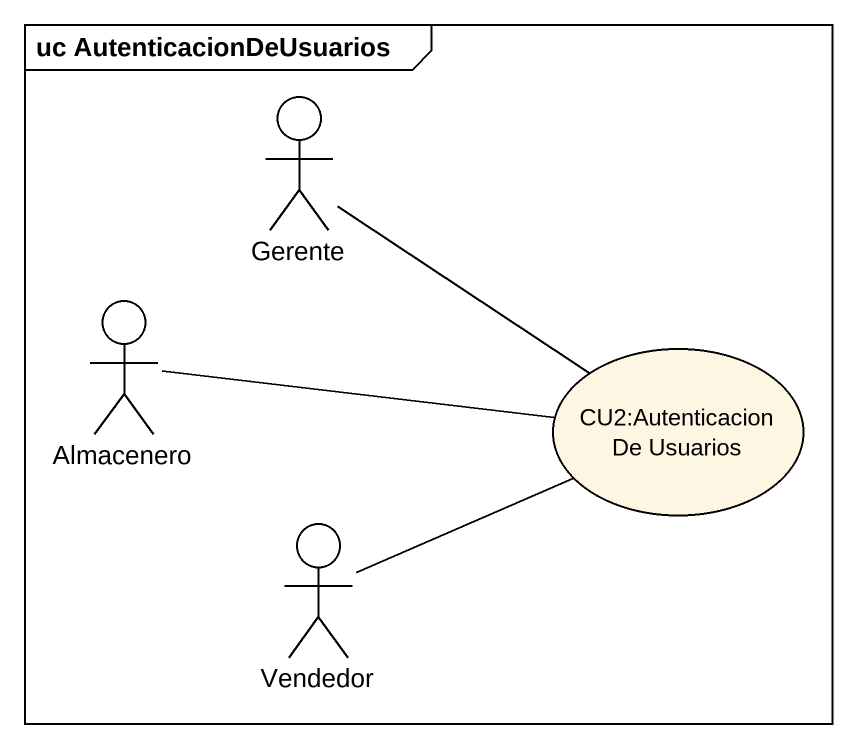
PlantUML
@startuml
mainframe uc AutenticacionDeUsuarios
actor Gerente
actor Almacenero
usecase "CU2:Autenticacion De Usuarios" as CU2_Autenticacion_De
actor Vendedor
Gerente -- CU2_Autenticacion_De
Almacenero -right- CU2_Autenticacion_De
Vendedor -right- CU2_Autenticacion_De
@enduml
